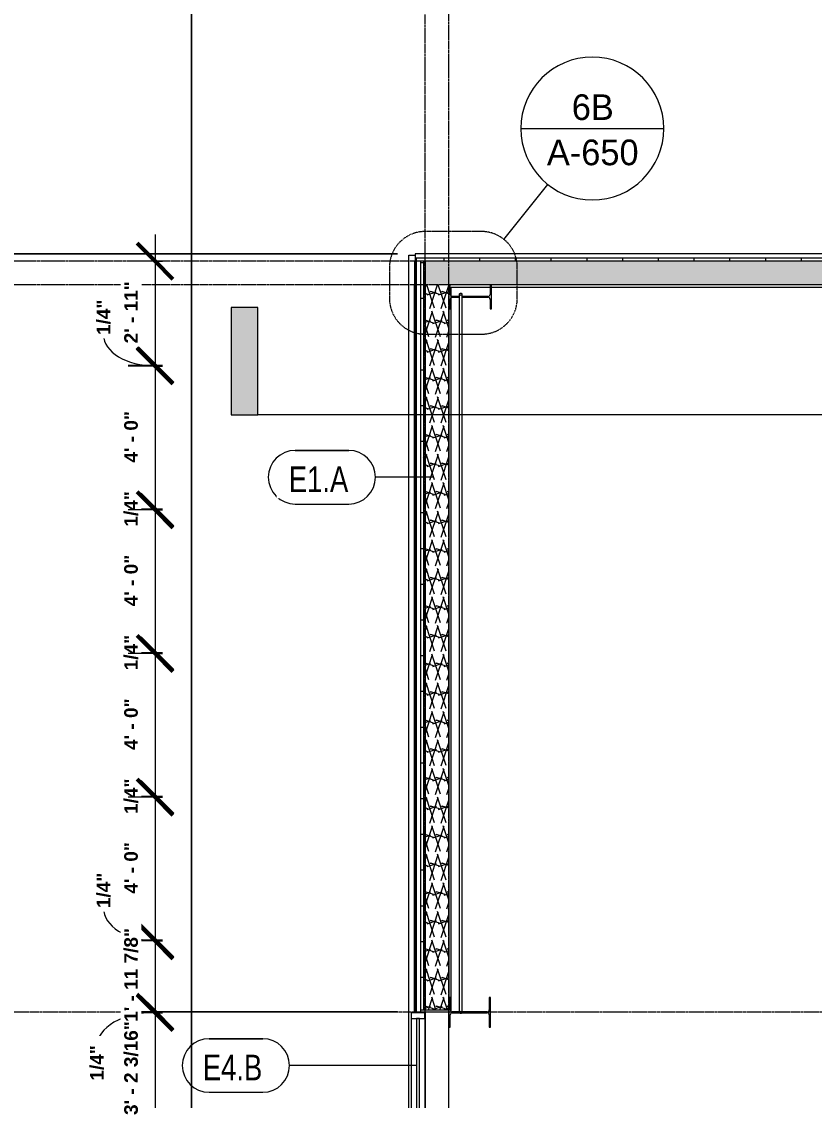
# Model space of a CAD drawing. Header units: inches. Extents: x 21592 to 24810, y -23179 to -20467.
# Drawn here: x 21926.2 to 22192.4, y -21173.4 to -20811.1 of the extents above; entities that cross this region are included whole.
import ezdxf

# ---------------------------------------------------------------- set-up
doc = ezdxf.new("R2010")
doc.units = ezdxf.units.IN
doc.header["$MEASUREMENT"] = 0
doc.linetypes.add('Dash Dot 3_16_', pattern=[0.3125, 0.1875, -0.0625, 0, -0.0625])
doc.linetypes.add('Grid Line 1_2_', pattern=[0.875, 0.5, -0.125, 0.125, -0.125])
for name, color, linetype, lineweight in [('A-ANNO-DIMS', 211, 'Continuous', 9), ('A-ANNO-DIMS-96', 211, 'Continuous', 9), ('A-ANNO-SYMB', 150, 'Continuous', 9), ('A-GLAZ-CURT', 52, 'Continuous', 20), ('A-GLAZ-CWMG', 51, 'Continuous', 20), ('A-SITE-SWLK', 140, 'Continuous', 140), ('A-WALL', 113, 'Continuous', 20), ('A-WALL-IDEN', 211, 'Continuous', 9), ('A-WALL-PATT', 111, 'Continuous', 50), ('C-TOPO', 7, 'Continuous', 20), ('G-ANNO-SYMB', 111, 'Continuous', 9), ('L-SITE-WALL', 31, 'Continuous', 20), ('S-BEAM', 12, 'Continuous', 20), ('S-COLS', 52, 'Continuous', 20), ('S-GRID', 1, 'Continuous', 9)]:
    doc.layers.add(name, color=color, linetype=linetype, lineweight=lineweight)
doc.styles.add('Arial_B_1', font='arialbd.ttf', dxfattribs={"height": 4.566403})
doc.styles.add('Century Gothic', font='GOTHIC.TTF', dxfattribs={"height": 8.622671})
doc.styles.add('Century Gothic_1', font='GOTHIC.TTF', dxfattribs={"width": 0.8, "height": 8.622671})
doc.dimstyles.new('OD_Dimension_2_4', dxfattribs={"dimscale": 12, "dimtxt": 4.5, "dimasz": 1, "dimexe": 0.75, "dimexo": 0.5, "dimgap": 0.375, "dimtad": 1, "dimdec": 4, "dimrnd": 0.0625, "dimzin": 3, "dimdsep": 46, "dimlunit": 4, "dimtxsty": 'Arial_B_1', "dimblk1": 'OBLIQUE', "dimblk2": 'OBLIQUE', "dimsah": 1, "dimcen": 0.09, "dimdle": 0.75, "dimazin": 0, "dimtfac": 1, "dimtdec": 4, "dimtix": 1, "dimtmove": 0, "dimatfit": 3, "dimfxl": 1, "dimtvp": 1, "dimtfill": 1, "dimfrac": 2, "dimtolj": 1, "dimtzin": 0, "dimlwd": 13, "dimlwe": 13, "dimarcsym": 2})
doc.dimstyles.new('OD_Dimension_2_5', dxfattribs={"dimscale": 12, "dimtxt": 4.5, "dimasz": 1, "dimexe": 0.75, "dimexo": 0.5, "dimgap": 0.375, "dimtad": 1, "dimdec": 4, "dimrnd": 0.0625, "dimzin": 3, "dimdsep": 46, "dimlunit": 4, "dimtxsty": 'Arial_B_1', "dimblk1": 'OBLIQUE', "dimblk2": 'OBLIQUE', "dimsah": 1, "dimcen": 0.09, "dimdle": 0.75, "dimazin": 0, "dimtfac": 1, "dimtdec": 4, "dimtix": 1, "dimtmove": 1, "dimatfit": 3, "dimfxl": 1, "dimtvp": 1, "dimtfill": 1, "dimfrac": 2, "dimtolj": 1, "dimtzin": 0, "dimlwd": 13, "dimlwe": 13, "dimarcsym": 2})
pattern_1 = [(45, (0, 0), (-9.503515, 9.503515), []), (45, (0, 14.4), (-9.503515, 9.503515), [])]
pattern_2 = [(0, (0, 0), (0, 12), []), (90, (0, 0), (-12, 7e-16), [])]
pattern_3 = [(161.57, (0.48, 0.48), (-3.839953776, -1.544e-05), [0, -27.322, 3.034, 0]), (18.43, (-0.48, 0.48), (-3.839953776, 1.544e-05), [0, -27.322, 3.034, 0]), (108.43, (0.48, 0.48), (1.919622, -9.60052459), [9.106, -21.25]), (71.57, (-0.48, 0.48), (1.919622, 9.60052459), [9.106, -21.25])]

# ---------------------------------------------------------------- blocks, each defined once
blk = doc.blocks.new('Struct_Xcel_Sports Complex_rvt-1-Enlarged First Floor Plan _West_')
at = {"layer": 'L-SITE-WALL', "color": 43, "lineweight": 13}
for p, q in [((22058.14, -20891.55), (22058.33, -20891.55)), ((22058.14, -20891.55), (22058.14, -20899.55)), ((22058.33, -20899.55), (22058.14, -20899.55)), ((22058.14, -21143.93), (22058.14, -20899.55))]:
    blk.add_line(p, q, dxfattribs=at)
blk = doc.blocks.new('Rectangular Mullion - Exterior 2_ x 4_5_-1142339-Enlarged First Floor Plan _West_')
at = {"layer": 'A-GLAZ-CWMG', "color": 7}
for p, q in [((-2, 3), (0, 3)), ((-2, -1.5), (-2, 3)), ((0, 3), (0, -1.5)), ((0, -1.5), (-2, -1.5))]:
    blk.add_line(p, q, dxfattribs=at)
blk = doc.blocks.new('Girt_C - 8_D-1405510-Enlarged First Floor Plan _West_')
at = {"layer": 'S-BEAM', "color": 43, "lineweight": 13}
for p, q in [((22061.64, -21143.68), (22061.64, -21646.84)), ((22069.64, -21380.05), (22069.64, -21148.8))]:
    blk.add_line(p, q, dxfattribs=at)
blk = doc.blocks.new('System Panel - INSULATED LOW-E GLAZING _SEE ELEVATIONS FOR U-FACTOR_ SHGC_ _ LT_-827433-Enlarged First Floor Plan _West_')
at = {"layer": 'A-GLAZ-CURT', "color": 7}
for p, q in [((17.09375, -0.25), (-17.09375, -0.25)), ((-17.09375, -0.25), (-17.09375, -1.25)), ((-17.09375, -1.25), (17.09375, -1.25)), ((17.09375, -1.25), (17.09375, -0.25))]:
    blk.add_line(p, q, dxfattribs=at)
at = {"layer": 'A-GLAZ-CURT', "color": 10, "lineweight": 13}
for p, q in [((-17.09375, -1.25), (-17.09375, -0.25)), ((17.09375, -0.25), (-17.09375, -0.25)), ((-17.09375, -1.25), (17.09375, -1.25)), ((17.09375, -0.25), (17.09375, -1.25))]:
    blk.add_line(p, q, dxfattribs=at)
blk = doc.blocks.new('Rectangular Mullion - Exterior 2_ x 4_5_-V21-Enlarged First Floor Plan _West_')
at = {"layer": 'A-GLAZ-CWMG', "color": 43, "lineweight": 13}
for p, q in [((22057.02, -21145.93), (22057.02, -21180.12)), ((22061.52, -21145.93), (22061.52, -21180.12))]:
    blk.add_line(p, q, dxfattribs=at)
blk = doc.blocks.new('Round Bar - 1_-1267021-Enlarged First Floor Plan _West_')
at = {"layer": 'S-BEAM', "color": 43, "lineweight": 13}
for p, q in [((22073.14, -21867.69), (22073.14, -21988.94)), ((22074.14, -21988.94), (22074.14, -21867.69))]:
    blk.add_line(p, q, dxfattribs=at)
for centre, start_param, end_param in [((22073.64, -21867.69), 0, 3.141593), ((22073.64, -21867.69), 3.141593, 6.283185), ((22073.64, -22108.84), 3.616844, 5.733719)]:
    blk.add_ellipse(centre, major_axis=(0.5, 0), ratio=0.507473, start_param=start_param, end_param=end_param, dxfattribs=at)
blk = doc.blocks.new('Round Bar - 1_-V23-Enlarged First Floor Plan _West_')
at = {"layer": 'S-BEAM', "color": 43, "lineweight": 13}
for p, q in [((22073.14, -21022.55), (22073.14, -21143.8)), ((22074.14, -21143.8), (22074.14, -21022.55))]:
    blk.add_line(p, q, dxfattribs=at)
for centre, start_param, end_param in [((22073.64, -20902.65), 0, 3.141593), ((22073.64, -21143.8), 0, 3.141593), ((22073.64, -21143.8), 3.141593, 6.283185)]:
    blk.add_ellipse(centre, major_axis=(0.5, 0), ratio=0.507473, start_param=start_param, end_param=end_param, dxfattribs=at)
blk = doc.blocks.new('Section - 3_32_ x 3_8_-18514-Enlarged First Floor Plan _West_')
at = {"layer": 'G-ANNO-SYMB'}
blk.add_hatch(color=256, dxfattribs=at).paths.add_polyline_path([(0, 0.375), (0, 0), (-0.09375, 0), (-0.09375, 0.375)], flags=0)
for p, q in [((0, 0.375), (-0.09375, 0.375)), ((-0.09375, 0.375), (-0.09375, 0)), ((0, 0), (0, 0.375)), ((-0.09375, 0), (0, 0))]:
    blk.add_line(p, q, dxfattribs=at)
blk = doc.blocks.new('Wall Tag - 1_4_-1369832-Enlarged First Floor Plan _West_')
at = {"layer": 'A-WALL-IDEN', "color": 153}
for p, q in [((-0.0822, 0.0968), (0.1053, 0.0968)), ((0.1053, 0.0968), (-0.0822, 0.0968)), ((-0.0822, -0.0907), (0.1053, -0.0907)), ((-0.0822, -0.0907), (0.1053, -0.0907))]:
    blk.add_line(p, q, dxfattribs=at)
for centre, start, end in [((-0.0822, 0.0031), 90, 270), ((-0.0822, 0.0031), 90, 270), ((0.1053, 0.0031), 270, 90), ((0.1053, 0.0031), 270, 90)]:
    blk.add_arc(centre, 0.0937, start, end, dxfattribs=at)
blk = doc.blocks.new('Floor Plan - Callout Head-19020-Enlarged First Floor Plan _West_')
at = {"layer": 'A-ANNO-SYMB'}
blk.add_line((-0.25, 0), (0.25, 0), dxfattribs=at)
for start, end in [(360, 180), (180, 360)]:
    blk.add_arc((0, 0), 0.25, start, end, dxfattribs=at)
blk = doc.blocks.new('DIMBLOCK140-Enlarged First Floor Plan _West_')
at = {"layer": 'A-ANNO-DIMS-96', "lineweight": 50}
for p, q in [((21970.98, -20891.55), (21964.98, -20885.55)), ((21970.98, -20891.55), (21976.98, -20897.55)), ((21970.98, -20926.55), (21964.98, -20920.55)), ((21970.98, -20926.55), (21976.98, -20932.55))]:
    blk.add_line(p, q, dxfattribs=at)
at = {"layer": 'A-ANNO-DIMS-96', "lineweight": 13}
for p, q in [((21970.98, -20882.55), (21970.98, -20926.55)), ((21973.46, -20891.55), (21961.98, -20891.55)), ((21970.98, -20891.55), (21973.46, -20891.55)), ((21973.46, -20926.55), (21961.98, -20926.55)), ((21970.98, -20926.55), (21973.46, -20926.55))]:
    blk.add_line(p, q, dxfattribs=at)
at = {"layer": 'A-ANNO-DIMS-96', "color": 0, "lineweight": 13, "insert": (21960.63, -20919.16), "char_height": 4.566, "width": 24.2571, "attachment_point": 1, "rotation": 90, "line_spacing_factor": 0.938532, "style": 'Arial_B_1', "bg_fill": 3, "box_fill_scale": 1.25, "bg_fill_color": 0, "bg_fill_transparency": 0}
blk.add_mtext('2\' - 11"', dxfattribs=at)
blk = doc.blocks.new('_Oblique')
at = {"color": 0, "linetype": 'ByBlock', "lineweight": -2}
blk.add_line((-0.5, -0.5), (0.5, 0.5), dxfattribs=at)
blk = doc.blocks.new('DIMBLOCK141-Enlarged First Floor Plan _West_')
at = {"layer": 'A-ANNO-DIMS-96', "lineweight": 50}
for p, q in [((21970.98, -20926.55), (21964.98, -20920.55)), ((21970.98, -20926.8), (21964.98, -20920.8)), ((21970.98, -20926.55), (21976.98, -20932.55)), ((21970.98, -20926.8), (21976.98, -20932.8))]:
    blk.add_line(p, q, dxfattribs=at)
at = {"layer": 'A-ANNO-DIMS-96', "lineweight": 13}
for p, q in [((21973.46, -20926.55), (21961.98, -20926.55)), ((21973.46, -20926.8), (21961.98, -20926.8)), ((21970.98, -20926.55), (21970.98, -20926.8)), ((21970.98, -20926.55), (21973.46, -20926.55)), ((21970.98, -20926.8), (21973.46, -20926.8))]:
    blk.add_line(p, q, dxfattribs=at)
blk.add_ellipse((21970.98, -20916.34), major_axis=(-17.3, 0), ratio=0.597606, start_param=0, end_param=1.570796, dxfattribs=at)
at = {"layer": 'A-ANNO-DIMS-96', "color": 0, "lineweight": 13, "insert": (21951.4, -20916.34), "char_height": 4.566, "width": 13.8, "attachment_point": 1, "rotation": 90, "line_spacing_factor": 0.938532, "style": 'Arial_B_1', "bg_fill": 3, "box_fill_scale": 1.25, "bg_fill_color": 0, "bg_fill_transparency": 0}
blk.add_mtext('1/4"', dxfattribs=at)
blk = doc.blocks.new('DIMBLOCK142-Enlarged First Floor Plan _West_')
at = {"layer": 'A-ANNO-DIMS-96', "lineweight": 50}
for p, q in [((21970.98, -20926.8), (21964.98, -20920.8)), ((21970.98, -20926.8), (21976.98, -20932.8)), ((21970.98, -20974.8), (21964.98, -20968.8)), ((21970.98, -20974.8), (21976.98, -20980.8))]:
    blk.add_line(p, q, dxfattribs=at)
at = {"layer": 'A-ANNO-DIMS-96', "lineweight": 13}
for p, q in [((21973.46, -20926.8), (21961.98, -20926.8)), ((21970.98, -20926.8), (21970.98, -20974.8)), ((21970.98, -20926.8), (21973.46, -20926.8)), ((21973.46, -20974.8), (21961.98, -20974.8)), ((21970.98, -20974.8), (21973.46, -20974.8))]:
    blk.add_line(p, q, dxfattribs=at)
at = {"layer": 'A-ANNO-DIMS-96', "color": 0, "lineweight": 13, "insert": (21960.63, -20959.2), "char_height": 4.566, "width": 20.1429, "attachment_point": 1, "rotation": 90, "line_spacing_factor": 0.938532, "style": 'Arial_B_1', "bg_fill": 3, "box_fill_scale": 1.25, "bg_fill_color": 0, "bg_fill_transparency": 0}
blk.add_mtext('4\' - 0"', dxfattribs=at)
blk = doc.blocks.new('DIMBLOCK143-Enlarged First Floor Plan _West_')
at = {"layer": 'A-ANNO-DIMS-96', "lineweight": 50}
for p, q in [((21970.98, -20974.8), (21964.98, -20968.8)), ((21970.98, -20975.05), (21964.98, -20969.05)), ((21970.98, -20974.8), (21976.98, -20980.8)), ((21970.98, -20975.05), (21976.98, -20981.05))]:
    blk.add_line(p, q, dxfattribs=at)
at = {"layer": 'A-ANNO-DIMS-96', "lineweight": 13}
for p, q in [((21973.46, -20974.8), (21961.98, -20974.8)), ((21973.46, -20975.05), (21961.98, -20975.05)), ((21970.98, -20974.8), (21970.98, -20975.05)), ((21970.98, -20974.8), (21973.46, -20974.8)), ((21970.98, -20975.05), (21973.46, -20975.05))]:
    blk.add_line(p, q, dxfattribs=at)
at = {"layer": 'A-ANNO-DIMS-96', "color": 0, "lineweight": 13, "insert": (21960.63, -20980.68), "char_height": 4.566, "width": 13.8, "attachment_point": 1, "rotation": 90, "line_spacing_factor": 0.938532, "style": 'Arial_B_1', "bg_fill": 3, "box_fill_scale": 1.25, "bg_fill_color": 0, "bg_fill_transparency": 0}
blk.add_mtext('1/4"', dxfattribs=at)
blk = doc.blocks.new('DIMBLOCK144-Enlarged First Floor Plan _West_')
at = {"layer": 'A-ANNO-DIMS-96', "lineweight": 50}
for p, q in [((21970.98, -20975.05), (21964.98, -20969.05)), ((21970.98, -20975.05), (21976.98, -20981.05)), ((21970.98, -21023.05), (21964.98, -21017.05)), ((21970.98, -21023.05), (21976.98, -21029.05))]:
    blk.add_line(p, q, dxfattribs=at)
at = {"layer": 'A-ANNO-DIMS-96', "lineweight": 13}
for p, q in [((21973.46, -20975.05), (21961.98, -20975.05)), ((21970.98, -20975.05), (21970.98, -21023.05)), ((21970.98, -20975.05), (21973.46, -20975.05)), ((21973.46, -21023.05), (21961.98, -21023.05)), ((21970.98, -21023.05), (21973.46, -21023.05))]:
    blk.add_line(p, q, dxfattribs=at)
at = {"layer": 'A-ANNO-DIMS-96', "color": 0, "lineweight": 13, "insert": (21960.63, -21007.45), "char_height": 4.566, "width": 20.1429, "attachment_point": 1, "rotation": 90, "line_spacing_factor": 0.938532, "style": 'Arial_B_1', "bg_fill": 3, "box_fill_scale": 1.25, "bg_fill_color": 0, "bg_fill_transparency": 0}
blk.add_mtext('4\' - 0"', dxfattribs=at)
blk = doc.blocks.new('DIMBLOCK145-Enlarged First Floor Plan _West_')
at = {"layer": 'A-ANNO-DIMS-96', "lineweight": 50}
for p, q in [((21970.98, -21023.05), (21964.98, -21017.05)), ((21970.98, -21023.3), (21964.98, -21017.3)), ((21970.98, -21023.05), (21976.98, -21029.05)), ((21970.98, -21023.3), (21976.98, -21029.3))]:
    blk.add_line(p, q, dxfattribs=at)
at = {"layer": 'A-ANNO-DIMS-96', "lineweight": 13}
for p, q in [((21973.46, -21023.05), (21961.98, -21023.05)), ((21973.46, -21023.3), (21961.98, -21023.3)), ((21970.98, -21023.05), (21970.98, -21023.3)), ((21970.98, -21023.05), (21973.46, -21023.05)), ((21970.98, -21023.3), (21973.46, -21023.3))]:
    blk.add_line(p, q, dxfattribs=at)
at = {"layer": 'A-ANNO-DIMS-96', "color": 0, "lineweight": 13, "insert": (21960.63, -21028.93), "char_height": 4.566, "width": 13.8, "attachment_point": 1, "rotation": 90, "line_spacing_factor": 0.938532, "style": 'Arial_B_1', "bg_fill": 3, "box_fill_scale": 1.25, "bg_fill_color": 0, "bg_fill_transparency": 0}
blk.add_mtext('1/4"', dxfattribs=at)
blk = doc.blocks.new('DIMBLOCK146-Enlarged First Floor Plan _West_')
at = {"layer": 'A-ANNO-DIMS-96', "lineweight": 50}
for p, q in [((21970.98, -21023.3), (21964.98, -21017.3)), ((21970.98, -21023.3), (21976.98, -21029.3)), ((21970.98, -21071.3), (21964.98, -21065.3)), ((21970.98, -21071.3), (21976.98, -21077.3))]:
    blk.add_line(p, q, dxfattribs=at)
at = {"layer": 'A-ANNO-DIMS-96', "lineweight": 13}
for p, q in [((21973.46, -21023.3), (21961.98, -21023.3)), ((21970.98, -21023.3), (21970.98, -21071.3)), ((21970.98, -21023.3), (21973.46, -21023.3)), ((21973.46, -21071.3), (21961.98, -21071.3)), ((21970.98, -21071.3), (21973.46, -21071.3))]:
    blk.add_line(p, q, dxfattribs=at)
at = {"layer": 'A-ANNO-DIMS-96', "color": 0, "lineweight": 13, "insert": (21960.63, -21055.7), "char_height": 4.566, "width": 20.1429, "attachment_point": 1, "rotation": 90, "line_spacing_factor": 0.938532, "style": 'Arial_B_1', "bg_fill": 3, "box_fill_scale": 1.25, "bg_fill_color": 0, "bg_fill_transparency": 0}
blk.add_mtext('4\' - 0"', dxfattribs=at)
blk = doc.blocks.new('DIMBLOCK147-Enlarged First Floor Plan _West_')
at = {"layer": 'A-ANNO-DIMS-96', "lineweight": 50}
for p, q in [((21970.98, -21071.3), (21964.98, -21065.3)), ((21970.98, -21071.55), (21964.98, -21065.55)), ((21970.98, -21071.3), (21976.98, -21077.3)), ((21970.98, -21071.55), (21976.98, -21077.55))]:
    blk.add_line(p, q, dxfattribs=at)
at = {"layer": 'A-ANNO-DIMS-96', "lineweight": 13}
for p, q in [((21973.46, -21071.3), (21961.98, -21071.3)), ((21973.46, -21071.55), (21961.98, -21071.55)), ((21970.98, -21071.3), (21970.98, -21071.55)), ((21970.98, -21071.3), (21973.46, -21071.3)), ((21970.98, -21071.55), (21973.46, -21071.55))]:
    blk.add_line(p, q, dxfattribs=at)
at = {"layer": 'A-ANNO-DIMS-96', "color": 0, "lineweight": 13, "insert": (21960.63, -21077.18), "char_height": 4.566, "width": 13.8, "attachment_point": 1, "rotation": 90, "line_spacing_factor": 0.938532, "style": 'Arial_B_1', "bg_fill": 3, "box_fill_scale": 1.25, "bg_fill_color": 0, "bg_fill_transparency": 0}
blk.add_mtext('1/4"', dxfattribs=at)
blk = doc.blocks.new('DIMBLOCK148-Enlarged First Floor Plan _West_')
at = {"layer": 'A-ANNO-DIMS-96', "lineweight": 50}
for p, q in [((21970.98, -21071.55), (21964.98, -21065.55)), ((21970.98, -21071.55), (21976.98, -21077.55)), ((21970.98, -21119.55), (21964.98, -21113.55)), ((21970.98, -21119.55), (21976.98, -21125.55))]:
    blk.add_line(p, q, dxfattribs=at)
at = {"layer": 'A-ANNO-DIMS-96', "lineweight": 13}
for p, q in [((21973.46, -21071.55), (21961.98, -21071.55)), ((21970.98, -21071.55), (21970.98, -21119.55)), ((21970.98, -21071.55), (21973.46, -21071.55)), ((21973.46, -21119.55), (21961.98, -21119.55)), ((21970.98, -21119.55), (21973.46, -21119.55))]:
    blk.add_line(p, q, dxfattribs=at)
at = {"layer": 'A-ANNO-DIMS-96', "color": 0, "lineweight": 13, "insert": (21960.63, -21103.95), "char_height": 4.566, "width": 20.1429, "attachment_point": 1, "rotation": 90, "line_spacing_factor": 0.938532, "style": 'Arial_B_1', "bg_fill": 3, "box_fill_scale": 1.25, "bg_fill_color": 0, "bg_fill_transparency": 0}
blk.add_mtext('4\' - 0"', dxfattribs=at)
blk = doc.blocks.new('DIMBLOCK149-Enlarged First Floor Plan _West_')
at = {"layer": 'A-ANNO-DIMS-96', "lineweight": 50}
for p, q in [((21970.98, -21119.55), (21964.98, -21113.55)), ((21970.98, -21119.8), (21964.98, -21113.8)), ((21970.98, -21119.55), (21976.98, -21125.55)), ((21970.98, -21119.8), (21976.98, -21125.8))]:
    blk.add_line(p, q, dxfattribs=at)
at = {"layer": 'A-ANNO-DIMS-96', "lineweight": 13}
for p, q in [((21973.46, -21119.55), (21961.98, -21119.55)), ((21973.46, -21119.8), (21961.98, -21119.8)), ((21970.98, -21119.55), (21970.98, -21119.8)), ((21970.98, -21119.55), (21973.46, -21119.55)), ((21970.98, -21119.8), (21973.46, -21119.8))]:
    blk.add_line(p, q, dxfattribs=at)
blk.add_ellipse((21970.98, -21108.81), major_axis=(-17.3, 0), ratio=0.628457, start_param=0, end_param=1.570796, dxfattribs=at)
at = {"layer": 'A-ANNO-DIMS-96', "color": 0, "lineweight": 13, "insert": (21951.4, -21108.81), "char_height": 4.566, "width": 13.8, "attachment_point": 1, "rotation": 90, "line_spacing_factor": 0.938532, "style": 'Arial_B_1', "bg_fill": 3, "box_fill_scale": 1.25, "bg_fill_color": 0, "bg_fill_transparency": 0}
blk.add_mtext('1/4"', dxfattribs=at)
blk = doc.blocks.new('DIMBLOCK150-Enlarged First Floor Plan _West_')
at = {"layer": 'A-ANNO-DIMS-96', "lineweight": 50}
for p, q in [((21970.98, -21119.8), (21964.98, -21113.8)), ((21970.98, -21119.8), (21976.98, -21125.8)), ((21970.98, -21143.68), (21964.98, -21137.68)), ((21970.98, -21143.68), (21976.98, -21149.68))]:
    blk.add_line(p, q, dxfattribs=at)
at = {"layer": 'A-ANNO-DIMS-96', "lineweight": 13}
for p, q in [((21973.46, -21119.8), (21961.98, -21119.8)), ((21970.98, -21119.8), (21970.98, -21143.68)), ((21970.98, -21119.8), (21973.46, -21119.8)), ((22052.33, -21143.68), (21961.98, -21143.68)), ((21970.98, -21143.68), (22052.33, -21143.68))]:
    blk.add_line(p, q, dxfattribs=at)
at = {"layer": 'A-ANNO-DIMS-96', "color": 0, "lineweight": 13, "insert": (21960.63, -21146.99), "char_height": 4.5664, "width": 36.6, "attachment_point": 1, "rotation": 90, "line_spacing_factor": 0.938532, "style": 'Arial_B_1', "bg_fill": 3, "box_fill_scale": 1.25, "bg_fill_color": 0, "bg_fill_transparency": 0}
blk.add_mtext('1\' - 11 7/8"', dxfattribs=at)
blk = doc.blocks.new('DIMBLOCK151-Enlarged First Floor Plan _West_')
at = {"layer": 'A-ANNO-DIMS-96', "lineweight": 50}
for p, q in [((21970.98, -21143.68), (21964.98, -21137.68)), ((21970.98, -21143.93), (21964.98, -21137.93)), ((21970.98, -21143.68), (21976.98, -21149.68)), ((21970.98, -21143.93), (21976.98, -21149.93))]:
    blk.add_line(p, q, dxfattribs=at)
at = {"layer": 'A-ANNO-DIMS-96', "lineweight": 13}
for p, q in [((22052.33, -21143.68), (21961.98, -21143.68)), ((21973.46, -21143.93), (21961.98, -21143.93)), ((21970.98, -21143.68), (21970.98, -21143.93)), ((21970.98, -21143.68), (22052.33, -21143.68)), ((21970.98, -21143.93), (21973.46, -21143.93))]:
    blk.add_line(p, q, dxfattribs=at)
blk.add_ellipse((21970.98, -21155.23), major_axis=(-19.5, 0), ratio=0.585711, start_param=4.712389, end_param=6.283185, dxfattribs=at)
at = {"layer": 'A-ANNO-DIMS-96', "color": 0, "lineweight": 13, "insert": (21949.19, -21166.73), "char_height": 4.566, "width": 13.8, "attachment_point": 1, "rotation": 90, "line_spacing_factor": 0.938532, "style": 'Arial_B_1', "bg_fill": 3, "box_fill_scale": 1.25, "bg_fill_color": 0, "bg_fill_transparency": 0}
blk.add_mtext('1/4"', dxfattribs=at)
blk = doc.blocks.new('DIMBLOCK152-Enlarged First Floor Plan _West_')
at = {"layer": 'A-ANNO-DIMS-96', "lineweight": 50}
for p, q in [((21970.98, -21143.93), (21964.98, -21137.93)), ((21970.98, -21143.93), (21976.98, -21149.93)), ((21970.98, -21182.12), (21964.98, -21176.12)), ((21970.98, -21182.12), (21976.98, -21188.12))]:
    blk.add_line(p, q, dxfattribs=at)
at = {"layer": 'A-ANNO-DIMS-96', "lineweight": 13}
for p, q in [((21973.46, -21143.93), (21961.98, -21143.93)), ((21970.98, -21143.93), (21970.98, -21182.12)), ((21970.98, -21143.93), (21973.46, -21143.93)), ((22046.52, -21182.12), (21961.98, -21182.12)), ((21970.98, -21182.12), (22046.52, -21182.12))]:
    blk.add_line(p, q, dxfattribs=at)
at = {"layer": 'A-ANNO-DIMS-96', "color": 0, "lineweight": 13, "insert": (21960.63, -21178.27), "char_height": 4.5664, "width": 36.6, "attachment_point": 1, "rotation": 90, "line_spacing_factor": 0.938532, "style": 'Arial_B_1', "bg_fill": 3, "box_fill_scale": 1.25, "bg_fill_color": 0, "bg_fill_transparency": 0}
blk.add_mtext('3\' - 2 3/16"', dxfattribs=at)
blk = doc.blocks.new('DIMBLOCK327-Enlarged First Floor Plan _West_')
at = {"layer": 'A-ANNO-DIMS-96', "lineweight": 13}
for p, q in [((21910.66, -20902.43), (21910.66, -20880.05)), ((22052.33, -20889.05), (21901.66, -20889.05)), ((21910.66, -20889.05), (22052.33, -20889.05)), ((21908.17, -20902.43), (21919.66, -20902.43)), ((21910.66, -20902.43), (21908.17, -20902.43))]:
    blk.add_line(p, q, dxfattribs=at)
at = {"layer": 'A-ANNO-DIMS-96', "lineweight": 50}
for p, q in [((21910.66, -20889.05), (21904.66, -20883.05)), ((21910.66, -20889.05), (21916.66, -20895.05)), ((21910.66, -20902.43), (21904.66, -20896.43)), ((21910.66, -20902.43), (21916.66, -20908.43))]:
    blk.add_line(p, q, dxfattribs=at)
at = {"layer": 'A-ANNO-DIMS-96', "lineweight": 13}
blk.add_ellipse((21910.66, -20891.27), major_axis=(16.71, 0), ratio=0.267673, start_param=3.141593, end_param=4.712389, dxfattribs=at)
at = {"layer": 'A-ANNO-DIMS-96', "color": 0, "lineweight": 13, "insert": (21891.67, -20891.27), "char_height": 4.5664, "width": 32.4857, "attachment_point": 1, "rotation": 90, "line_spacing_factor": 0.938532, "style": 'Arial_B_1', "bg_fill": 3, "box_fill_scale": 1.25, "bg_fill_color": 0, "bg_fill_transparency": 0}
blk.add_mtext('1\' - 1 3/8"', dxfattribs=at)

msp = doc.modelspace()

# ---------------------------------------------------------------- hatches: boundary and pattern name
at = {"layer": 'A-WALL-PATT', "lineweight": 9}
h = msp.add_hatch(dxfattribs=at)
h.set_pattern_fill('FP_10', color=8, style=0, pattern_type=2)
h.set_pattern_definition(pattern_2)
h.paths.add_polyline_path([(22061.14023, -20891.55281), (22458.51523, -20891.55281), (22458.51523, -20890.55281), (22058.64023, -20890.55281), (22058.64023, -20891.55281), (22060.14023, -20891.55281)], flags=0)
h = msp.add_hatch(dxfattribs=at)
h.set_pattern_fill('FP_10', color=8, style=0, pattern_type=2)
h.set_pattern_definition(pattern_2)
h.paths.add_polyline_path([(22061.14023, -21142.92781), (22061.14023, -20891.55281), (22060.14023, -20891.55281), (22060.14023, -21142.92781)], flags=0)
h = msp.add_hatch(dxfattribs=at)
h.set_pattern_fill('FP_9', color=8, style=0, pattern_type=2)
h.set_pattern_definition([(0, (0, 0), (15.36, 3.84), [1.267, -10.253, 1.267, -10.253, -61.44]), (0, (0, 0), (15.36, 3.84), [-23.04, 1.267, -21.773, 1.267, -10.253, -26.88]), (0, (0, 0), (15.36, 3.84), [-57.6, 1.267, -6.413, 1.267, -17.933]), (120, (5.76, 1.92), (-11.00553755, 11.3821502), [1.267, -10.253, 1.267, -10.253, -61.44]), (120, (5.76, 1.92), (-11.00553755, 11.3821502), [-23.04, 1.267, -21.773, 1.267, -10.253, -26.88]), (120, (5.76, 1.92), (-11.00553755, 11.3821502), [-57.6, 1.267, -6.413, 1.267, -17.933]), (240, (7.68, 9.6), (-4.35446245, -15.2221502), [1.267, -10.253, 1.267, -10.253, -61.44]), (240, (7.68, 9.6), (-4.35446245, -15.2221502), [-23.04, 1.267, -21.773, 1.267, -10.253, -26.88]), (240, (7.68, 9.6), (-4.35446245, -15.2221502), [-57.6, 1.267, -6.413, 1.267, -17.933])])
h.paths.add_polyline_path([(22061.64023, -21142.92781), (22061.64023, -20891.55281), (22061.14023, -20891.55281), (22061.14023, -21142.92781)], flags=0)
h = msp.add_hatch(dxfattribs=at)
h.set_pattern_fill('FP_7', color=8, style=0, pattern_type=2)
h.set_pattern_definition(pattern_3)
h.paths.add_polyline_path([(22061.64023, -20899.55281), (22458.51523, -20899.55281), (22458.51523, -20891.55281), (22061.64023, -20891.55281), (22061.64023, -20893.98144)], flags=0)
h = msp.add_hatch(dxfattribs=at)
h.set_pattern_fill('FP_7', color=8, style=0, pattern_type=2)
h.set_pattern_definition(pattern_3)
h.paths.add_polyline_path([(22069.64023, -21142.92781), (22069.64023, -20899.55281), (22061.64023, -20899.55281), (22061.64023, -21142.92781)], flags=0)
at = {"layer": 'S-COLS', "lineweight": 9}
h = msp.add_hatch(dxfattribs=at)
h.set_pattern_fill('FP_6', color=8, style=0, pattern_type=2)
h.set_pattern_definition(pattern_1)
h.paths.add_polyline_path([(22083.89023, -20907.55281), (22083.89023, -20899.55281), (22083.45663, -20899.55281), (22083.45663, -20902.71687), (22083.25412, -20903.20577), (22082.76523, -20903.40828), (22074.14023, -20903.40828), (22074.14023, -20903.69734), (22082.76523, -20903.69734), (22083.25412, -20903.89985), (22083.45663, -20904.38875), (22083.45663, -20907.55281)], flags=0)
h.paths.add_polyline_path([(22070.07382, -20907.55281), (22070.07382, -20904.38875), (22070.27633, -20903.89985), (22070.76523, -20903.69734), (22073.14023, -20903.66455), (22073.14023, -20903.40828), (22070.76523, -20903.40828), (22070.27633, -20903.20577), (22070.07382, -20902.71687), (22070.07382, -20899.55281), (22069.64023, -20899.55281), (22069.64023, -20907.55281)], flags=0)
h = msp.add_hatch(dxfattribs=at)
h.set_pattern_fill('FP_6', color=8, style=0, pattern_type=2)
h.set_pattern_definition(pattern_1)
h.paths.add_polyline_path([(22070.07382, -21148.80281), (22070.07382, -21144.63875), (22070.27633, -21144.14985), (22070.76523, -21143.94734), (22073.26375, -21143.94734), (22073.14023, -21143.76019), (22073.14023, -21143.65828), (22070.76523, -21143.65828), (22070.27633, -21143.45577), (22070.07382, -21142.96687), (22070.07382, -21138.80281), (22069.64023, -21138.80281), (22069.64023, -21148.80281)], flags=0)
h.paths.add_polyline_path([(22083.64023, -21148.80281), (22083.64023, -21138.80281), (22083.20663, -21138.80281), (22083.20663, -21142.96687), (22083.00412, -21143.45577), (22082.51523, -21143.65828), (22074.14023, -21143.65828), (22074.11099, -21143.83182), (22074.067, -21143.94734), (22082.51523, -21143.94734), (22083.00412, -21144.14985), (22083.20663, -21144.63875), (22083.20663, -21148.80281)], flags=0)

# ---------------------------------------------------------------- linework, layer by layer
at = {"layer": 'A-ANNO-SYMB'}
msp.add_line((22088.09114, -20884.22406), (22102.82697, -20865.76899), dxfattribs=at)
at = {"layer": 'A-ANNO-SYMB', "linetype": 'Dash Dot 3_16_'}
for p, q in [((22080.60355, -20881.60147), (22061.68424, -20881.60147)), ((22049.68424, -20893.60147), (22049.68424, -20904.07035)), ((22092.60355, -20904.07035), (22092.60355, -20893.60147)), ((22061.68424, -20916.07035), (22080.60355, -20916.07035))]:
    msp.add_line(p, q, dxfattribs=at)
for centre, start, end in [((22061.68424, -20893.60147), 90, 180), ((22080.60355, -20893.60147), 0, 90), ((22061.68424, -20904.07035), 180, 270), ((22080.60355, -20904.07035), 270, 0)]:
    msp.add_arc(centre, 12, start, end, dxfattribs=at)
at = {"layer": 'A-SITE-SWLK', "color": 43, "lineweight": 13}
msp.add_line((21983.23523, -20555.07279), (21983.23523, -21649.17781), dxfattribs=at)
at = {"layer": 'A-WALL', "color": 7}
for p, q in [((22058.32773, -20889.05281), (22058.32773, -21143.67781)), ((22458.51523, -20889.05281), (22058.32773, -20889.05281)), ((22458.51523, -20890.55281), (22058.32773, -20890.55281)), ((22058.64023, -20890.55281), (22058.64023, -21143.67781)), ((22458.51523, -20891.55281), (22058.64023, -20891.55281)), ((22060.14023, -20891.55281), (22060.14023, -21143.67781)), ((22061.14023, -20891.55281), (22061.14023, -21142.92781)), ((22061.64023, -20891.55281), (22061.64023, -21142.92781)), ((22069.64023, -20899.55281), (22069.64023, -21142.92781)), ((22458.51523, -20899.55281), (22069.64023, -20899.55281)), ((22070.39023, -21143.67781), (22070.39023, -20900.30281)), ((22070.39023, -20900.30281), (22458.51523, -20900.30281)), ((22060.14023, -21142.92781), (22069.64023, -21142.92781)), ((22058.32773, -21143.67781), (22070.39023, -21143.67781))]:
    msp.add_line(p, q, dxfattribs=at)
at = {"layer": 'A-WALL-IDEN', "color": 153}
for p, q in [((22064.35898, -20964.11241), (22044.99844, -20964.11241)), ((22058.51523, -21161.65541), (22016.1199, -21161.65541))]:
    msp.add_line(p, q, dxfattribs=at)
at = {"layer": 'C-TOPO', "color": 43, "lineweight": 13}
for p, q in [((21983.23535, -20555.07279), (21983.23535, -21649.17773)), ((21983.23535, -21649.17773), (21983.23535, -20555.07279))]:
    msp.add_line(p, q, dxfattribs=at)
at = {"layer": 'G-ANNO-SYMB'}
msp.add_line((22772.63634, -20943.12708), (22005.48674, -20943.12708), dxfattribs=at)
at = {"layer": 'L-SITE-WALL', "color": 43, "lineweight": 13}
for p, q in [((22056.14023, -20889.55281), (22058.32773, -20889.55281)), ((22056.14023, -22800.80281), (22056.14023, -20889.55281)), ((22058.32773, -20891.55281), (22058.14023, -20891.55281)), ((22058.14023, -20891.55281), (22058.14023, -21143.92781))]:
    msp.add_line(p, q, dxfattribs=at)
at = {"layer": 'S-COLS', "color": 7}
for p, q in [((22070.07382, -20899.55281), (22069.64023, -20899.55281)), ((22069.64023, -20899.55281), (22069.64023, -20907.55281)), ((22070.07382, -20902.71687), (22070.07382, -20899.55281)), ((22083.89023, -20899.55281), (22083.45663, -20899.55281)), ((22083.45663, -20899.55281), (22083.45663, -20902.71687)), ((22083.89023, -20907.55281), (22083.89023, -20899.55281)), ((22073.14023, -20903.40828), (22070.76523, -20903.40828)), ((22070.76523, -20903.69734), (22073.14023, -20903.69734)), ((22082.76523, -20903.40828), (22074.14023, -20903.40828)), ((22074.14023, -20903.69734), (22082.76523, -20903.69734)), ((22070.07382, -20907.55281), (22070.07382, -20904.38875)), ((22083.45663, -20904.38875), (22083.45663, -20907.55281)), ((22069.64023, -20907.55281), (22070.07382, -20907.55281)), ((22083.45663, -20907.55281), (22083.89023, -20907.55281)), ((22070.07382, -21138.80281), (22069.64023, -21138.80281)), ((22069.64023, -21138.80281), (22069.64023, -21148.80281)), ((22070.07382, -21142.96687), (22070.07382, -21138.80281)), ((22083.64023, -21138.80281), (22083.20663, -21138.80281)), ((22083.20663, -21138.80281), (22083.20663, -21142.96687)), ((22083.64023, -21148.80281), (22083.64023, -21138.80281)), ((22070.07382, -21148.80281), (22070.07382, -21144.63875)), ((22073.14023, -21143.65828), (22070.76523, -21143.65828)), ((22070.76523, -21143.94734), (22073.26375, -21143.94734)), ((22074.0167, -21143.94734), (22082.51523, -21143.94734)), ((22082.51523, -21143.65828), (22074.14023, -21143.65828)), ((22083.20663, -21144.63875), (22083.20663, -21148.80281)), ((22069.64023, -21148.80281), (22070.07382, -21148.80281)), ((22083.20663, -21148.80281), (22083.64023, -21148.80281))]:
    msp.add_line(p, q, dxfattribs=at)
for centre, start, end in [((22070.76523, -20902.71687), 180, 270), ((22070.76523, -20904.38875), 90, 180), ((22082.76523, -20902.71687), 270, 0), ((22082.76523, -20904.38875), 0, 90), ((22070.76523, -21142.96687), 180, 270), ((22082.51523, -21142.96687), 270, 0), ((22070.76523, -21144.63875), 90, 180), ((22082.51523, -21144.63875), 0, 90)]:
    msp.add_arc(centre, 0.69141, start, end, dxfattribs=at)
at = {"layer": 'S-GRID', "linetype": 'Grid Line 1_2_'}
for p, q in [((22069.64023, -23049.14903), (22069.64023, -20633.37408)), ((22061.64023, -22969.76788), (22061.64023, -20681.37408)), ((22871.85188, -20891.55281), (21705.56096, -20891.55281)), ((22871.85188, -20899.55281), (21657.56096, -20899.55281)), ((22765.01217, -21143.80281), (21657.56096, -21143.80281))]:
    msp.add_line(p, q, dxfattribs=at)

# ---------------------------------------------------------------- block references
at = {"layer": 'A-ANNO-SYMB', "xscale": 95.99999999999994, "yscale": 95.99999999999994, "zscale": 95.99999999999994}
msp.add_blockref('Floor Plan - Callout Head-19020-Enlarged First Floor Plan _West_', (22117.80216, -20847.01416), dxfattribs=at)
at = {"layer": 'A-GLAZ-CURT', "color": 10, "lineweight": 13, "rotation": 89.99999999996285}
msp.add_blockref('System Panel - INSULATED LOW-E GLAZING _SEE ELEVATIONS FOR U-FACTOR_ SHGC_ _ LT_-827433-Enlarged First Floor Plan _West_', (22058.51523, -21163.02156), dxfattribs=at)
at = {"layer": 'A-GLAZ-CWMG', "color": 43, "lineweight": 13, "extrusion": (0, 0, -1), "rotation": 90.00000000003713}
msp.add_blockref('Rectangular Mullion - Exterior 2_ x 4_5_-1142339-Enlarged First Floor Plan _West_', (-22058.51523, -21143.92781), dxfattribs=at)
at = {"layer": 'A-GLAZ-CWMG', "color": 43, "lineweight": 13}
msp.add_blockref('Rectangular Mullion - Exterior 2_ x 4_5_-V21-Enlarged First Floor Plan _West_', (0, 0), dxfattribs=at)
at = {"layer": 'A-WALL-IDEN', "color": 153, "xscale": 95.99999999999994, "yscale": 95.99999999999994, "zscale": 95.99999999999994}
for p in [(22025.89376, -20964.40612), (21997.01523, -21161.94912)]:
    msp.add_blockref('Wall Tag - 1_4_-1369832-Enlarged First Floor Plan _West_', p, dxfattribs=at)
at = {"layer": 'G-ANNO-SYMB', "xscale": 95.99999999999994, "yscale": 95.99999999999994, "zscale": 95.99999999999994}
msp.add_blockref('Section - 3_32_ x 3_8_-18514-Enlarged First Floor Plan _West_', (22005.48674, -20943.12708), dxfattribs=at)
at = {"layer": 'S-BEAM', "color": 43, "lineweight": 13}
for name, p in [('Round Bar - 1_-V23-Enlarged First Floor Plan _West_', (0, 0)), ('Round Bar - 1_-1267021-Enlarged First Floor Plan _West_', (0, 965)), ('Girt_C - 8_D-1405510-Enlarged First Floor Plan _West_', (0, 0))]:
    msp.add_blockref(name, p, dxfattribs=at)

# ---------------------------------------------------------------- texts
at = {"layer": 'A-ANNO-SYMB', "char_height": 8.622671, "attachment_point": 2, "line_spacing_factor": 0.984117, "style": 'Century Gothic'}
for s, insert, width in [('6B', (22117.94058, -20835.52349), 15.984), ('A-650', (22117.94058, -20850.71575), 38.88)]:
    msp.add_mtext(s, dxfattribs=dict(at, insert=insert, width=width))

# ---------------------------------------------------------------- next in the draw order: texts
at = {"layer": 'A-WALL-IDEN', "char_height": 8.622671, "attachment_point": 2, "line_spacing_factor": 0.984117, "style": 'Century Gothic_1', "bg_fill": 3, "box_fill_scale": 1.25, "bg_fill_color": 0, "bg_fill_transparency": 0}
for s, insert, width in [('E1.A', (22025.8649, -20960.47178), 23.76), ('E4.B', (21996.98636, -21158.01478), 21.924)]:
    msp.add_mtext(s, dxfattribs=dict(at, insert=insert, width=width))

# ---------------------------------------------------------------- next in the draw order: dimensions: what is measured, and where the dimension line sits
at = {"layer": 'A-ANNO-DIMS', "lineweight": 13}
dim = msp.add_linear_dim(base=(21970.97768, -20926.55281), p1=(21979.46296, -20891.55281), p2=(21979.46296, -20926.55281), angle=90, dimstyle='OD_Dimension_2_4', override={"dimpost": '<>', "dimfxl": 35}, dxfattribs=at)
dim.commit()
dim.dimension.update_dxf_attribs({"geometry": 'DIMBLOCK140-Enlarged First Floor Plan _West_', "text_midpoint": (21964.18513, -20909.05281)})

# ---------------------------------------------------------------- next in the draw order: dimensions: what is measured, and where the dimension line sits
dim = msp.add_linear_dim(base=(21970.97768, -20926.80281), p1=(21979.46296, -20926.55281), p2=(21979.46296, -20926.80281), angle=90, dimstyle='OD_Dimension_2_5', override={"dimpost": '<>', "dimfxl": 0.25}, dxfattribs=at)
dim.commit()
dim.dimension.update_dxf_attribs({"geometry": 'DIMBLOCK141-Enlarged First Floor Plan _West_', "text_midpoint": (21954.44062, -20909.43885), "dimtype": 160, "text_rotation": 90})

# ---------------------------------------------------------------- next in the draw order: dimensions: what is measured, and where the dimension line sits
dim = msp.add_linear_dim(base=(21910.65815, -20889.05281), p1=(21902.17287, -20902.42781), p2=(22058.32773, -20889.05281), angle=90, dimstyle='OD_Dimension_2_5', override={"dimpost": '<>', "dimfxl": 156.72661}, dxfattribs=at)
dim.commit()
dim.dimension.update_dxf_attribs({"geometry": 'DIMBLOCK327-Enlarged First Floor Plan _West_', "text_midpoint": (21894.71493, -20875.0255), "dimtype": 160, "text_rotation": 90})
dim = msp.add_linear_dim(base=(21970.97768, -20974.80281), p1=(21979.46296, -20926.80281), p2=(21979.46296, -20974.80281), angle=90, dimstyle='OD_Dimension_2_4', override={"dimpost": '<>', "dimfxl": 48}, dxfattribs=at)
dim.commit()
dim.dimension.update_dxf_attribs({"geometry": 'DIMBLOCK142-Enlarged First Floor Plan _West_', "text_midpoint": (21964.14619, -20950.80281)})

# ---------------------------------------------------------------- next in the draw order: dimensions: what is measured, and where the dimension line sits
dim = msp.add_linear_dim(base=(21970.97768, -20975.05281), p1=(21979.46296, -20974.80281), p2=(21979.46296, -20975.05281), angle=90, dimstyle='OD_Dimension_2_4', override={"dimpost": '<>', "dimfxl": 0.25}, dxfattribs=at)
dim.commit()
dim.dimension.update_dxf_attribs({"geometry": 'DIMBLOCK143-Enlarged First Floor Plan _West_', "text_midpoint": (21964.1166, -20974.92781)})

# ---------------------------------------------------------------- next in the draw order: dimensions: what is measured, and where the dimension line sits
dim = msp.add_linear_dim(base=(21970.97768, -21023.05281), p1=(21979.46296, -20975.05281), p2=(21979.46296, -21023.05281), angle=90, dimstyle='OD_Dimension_2_4', override={"dimpost": '<>', "dimfxl": 48}, dxfattribs=at)
dim.commit()
dim.dimension.update_dxf_attribs({"geometry": 'DIMBLOCK144-Enlarged First Floor Plan _West_', "text_midpoint": (21964.14619, -20999.05281)})

# ---------------------------------------------------------------- next in the draw order: dimensions: what is measured, and where the dimension line sits
dim = msp.add_linear_dim(base=(21970.97768, -21023.30281), p1=(21979.46296, -21023.05281), p2=(21979.46296, -21023.30281), angle=90, dimstyle='OD_Dimension_2_4', override={"dimpost": '<>', "dimfxl": 0.25}, dxfattribs=at)
dim.commit()
dim.dimension.update_dxf_attribs({"geometry": 'DIMBLOCK145-Enlarged First Floor Plan _West_', "text_midpoint": (21964.1166, -21023.17781)})

# ---------------------------------------------------------------- next in the draw order: dimensions: what is measured, and where the dimension line sits
dim = msp.add_linear_dim(base=(21970.97768, -21071.30281), p1=(21979.46296, -21023.30281), p2=(21979.46296, -21071.30281), angle=90, dimstyle='OD_Dimension_2_4', override={"dimpost": '<>', "dimfxl": 48}, dxfattribs=at)
dim.commit()
dim.dimension.update_dxf_attribs({"geometry": 'DIMBLOCK146-Enlarged First Floor Plan _West_', "text_midpoint": (21964.14619, -21047.30281)})

# ---------------------------------------------------------------- next in the draw order: dimensions: what is measured, and where the dimension line sits
dim = msp.add_linear_dim(base=(21970.97768, -21071.55281), p1=(21979.46296, -21071.30281), p2=(21979.46296, -21071.55281), angle=90, dimstyle='OD_Dimension_2_4', override={"dimpost": '<>', "dimfxl": 0.25}, dxfattribs=at)
dim.commit()
dim.dimension.update_dxf_attribs({"geometry": 'DIMBLOCK147-Enlarged First Floor Plan _West_', "text_midpoint": (21964.1166, -21071.42781)})

# ---------------------------------------------------------------- next in the draw order: dimensions: what is measured, and where the dimension line sits
dim = msp.add_linear_dim(base=(21970.97768, -21119.55281), p1=(21979.46296, -21071.55281), p2=(21979.46296, -21119.55281), angle=90, dimstyle='OD_Dimension_2_4', override={"dimpost": '<>', "dimfxl": 48}, dxfattribs=at)
dim.commit()
dim.dimension.update_dxf_attribs({"geometry": 'DIMBLOCK148-Enlarged First Floor Plan _West_', "text_midpoint": (21964.14619, -21095.55281)})

# ---------------------------------------------------------------- next in the draw order: dimensions: what is measured, and where the dimension line sits
dim = msp.add_linear_dim(base=(21970.97768, -21119.80281), p1=(21979.46296, -21119.55281), p2=(21979.46296, -21119.80281), angle=90, dimstyle='OD_Dimension_2_5', override={"dimpost": '<>', "dimfxl": 0.25}, dxfattribs=at)
dim.commit()
dim.dimension.update_dxf_attribs({"geometry": 'DIMBLOCK149-Enlarged First Floor Plan _West_', "text_midpoint": (21954.44062, -21101.90511), "dimtype": 160, "text_rotation": 90})

# ---------------------------------------------------------------- next in the draw order: dimensions: what is measured, and where the dimension line sits
dim = msp.add_linear_dim(base=(21970.97768, -21143.67781), p1=(21979.46296, -21119.80281), p2=(22058.32773, -21143.67781), angle=90, dimstyle='OD_Dimension_2_4', override={"dimpost": '<>', "dimfxl": 82.399437}, dxfattribs=at)
dim.commit()
dim.dimension.update_dxf_attribs({"geometry": 'DIMBLOCK150-Enlarged First Floor Plan _West_', "text_midpoint": (21964.11505, -21131.74031)})

# ---------------------------------------------------------------- next in the draw order: dimensions: what is measured, and where the dimension line sits
dim = msp.add_linear_dim(base=(21970.97768, -21143.92781), p1=(22058.32773, -21143.67781), p2=(21979.46296, -21143.92781), angle=90, dimstyle='OD_Dimension_2_5', override={"dimpost": '<>', "dimfxl": 78.865164}, dxfattribs=at)
dim.commit()
dim.dimension.update_dxf_attribs({"geometry": 'DIMBLOCK151-Enlarged First Floor Plan _West_', "text_midpoint": (21952.23813, -21159.82601), "dimtype": 160, "text_rotation": 90})

# ---------------------------------------------------------------- next in the draw order: block references
at = {"lineweight": 5}
msp.add_blockref('Struct_Xcel_Sports Complex_rvt-1-Enlarged First Floor Plan _West_', (0, 0), dxfattribs=at)

# ---------------------------------------------------------------- next in the draw order: dimensions: what is measured, and where the dimension line sits
at = {"layer": 'A-ANNO-DIMS', "lineweight": 13}
dim = msp.add_linear_dim(base=(21970.97768, -21182.11531), p1=(21979.46296, -21143.92781), p2=(22052.51523, -21182.11531), angle=90, dimstyle='OD_Dimension_2_4', override={"dimpost": '<>', "dimfxl": 82.431299}, dxfattribs=at)
dim.commit()
dim.dimension.update_dxf_attribs({"geometry": 'DIMBLOCK152-Enlarged First Floor Plan _West_', "text_midpoint": (21964.1166, -21163.02156)})

doc.saveas('drawing.dxf')
